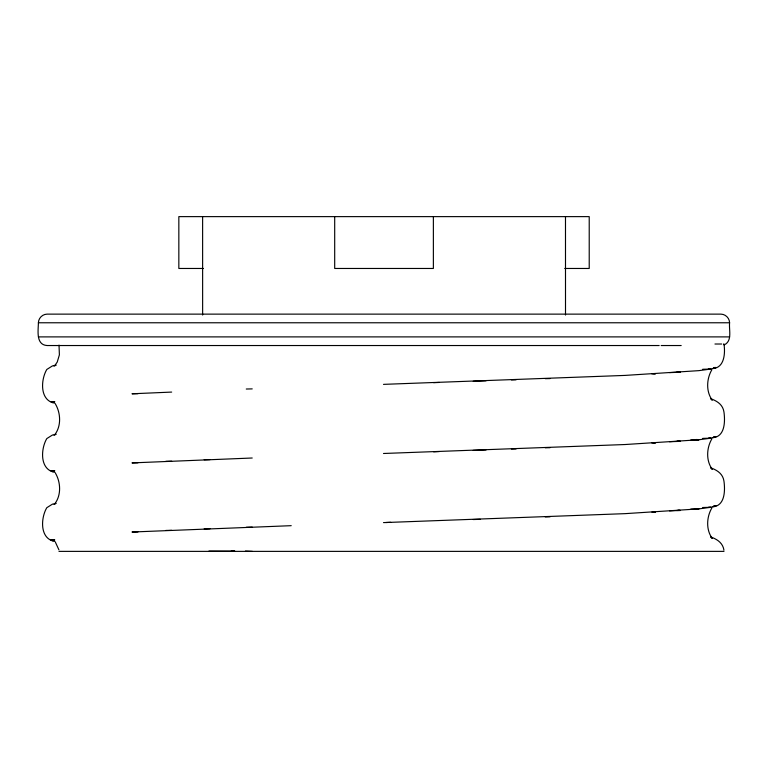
<?xml version="1.0" encoding="UTF-8"?>
<svg xmlns="http://www.w3.org/2000/svg" width="768" height="768" viewBox="0 0 768 768"><rect width="100%" height="100%" fill="white"/><g stroke="black" fill="none" stroke-linecap="round" stroke-linejoin="round"><path stroke-width="1.15" d="M659.174 345.533L47.04 345.533C35.654 344.794 38.304 330.394 38.4 322.771C38.486 318.144 42.413 314.218 47.04 314.131L720.96 314.131C725.587 314.218 729.514 318.144 729.6 322.771C728.774 329.971 732.672 341.011 724.138 344.928M711.83 369.792C706.541 378.835 705.859 391.594 712.301 400.234L710.688 398.65C716.832 400.963 722.765 404.342 723.946 411.926C725.213 421.085 725.203 436.714 712.81 437.722M711.83 438.912C706.541 447.955 705.859 460.714 712.301 469.354L710.688 467.77C716.832 470.083 722.765 473.462 723.946 481.046C725.213 490.205 725.203 505.834 712.81 506.842M711.83 508.032C706.541 517.075 705.859 529.834 712.301 538.474L710.688 536.89C716.832 539.203 722.765 542.582 723.946 550.166M54.96 365.347L57.235 362.064L59.386 354.864L59.021 345.101M54.96 434.467C61.411 425.827 60.72 413.069 55.43 404.026M54.96 503.587C61.411 494.947 60.72 482.189 55.43 473.146M54.096 366.163L56.122 365.107L52.397 365.933L46.8 369.466C41.011 379.2 39.542 398.832 53.021 402.835M54.096 435.283L56.122 434.227L52.397 435.053L46.8 438.586C41.011 448.32 39.542 467.952 53.021 471.955M54.096 504.403L56.122 503.347L52.397 504.173L46.8 507.706C41.011 517.44 39.542 537.072 53.021 541.075M712.81 368.602C724.666 367.709 725.318 352.944 723.994 344.016L723.514 344.016M383.501 453.485L625.104 444.528L698.813 439.766L710.87 438.182L716.141 436.598L713.77 436.666M383.501 522.605L625.104 513.648L698.813 508.886L710.87 507.302L716.141 505.718L713.77 505.786M383.501 384.365L625.104 375.408L698.813 370.646L710.87 369.062L716.141 367.478L713.77 367.546M252.221 458.006L131.981 462.902L137.952 462.797M291.216 525.677L131.981 532.022L137.952 531.917M486.058 380.832L473.232 381.293M486.058 449.952L473.232 450.413M433.632 382.685L439.354 382.445M433.642 451.805L439.354 451.565M385.872 522.509L390.662 522.326M669.514 372.614L680.227 372.24L677.962 372.019M669.514 441.734L680.227 441.35L677.962 441.139M669.514 510.854L680.227 510.47L677.962 510.259M473.232 519.533L480.365 519.331M54.97 403.296L51.12 401.712L54.662 401.616M690.758 439.978L698.813 439.766L696.576 439.459M54.97 472.416L51.12 470.832L54.662 470.736M690.758 509.098L698.813 508.886L696.576 508.579M54.97 541.536L51.12 539.952L54.662 539.856M702.672 369.274L710.87 369.062L708.538 369.024M702.672 438.394L710.87 438.182L708.538 438.144M702.672 507.514L710.87 507.302L708.538 507.264M246.278 389.021L252.221 388.886M246.278 527.261L252.221 527.126M545.28 378.672L550.061 378.576M511.402 379.93L516.077 379.834M171.667 392.083L131.981 393.782L137.952 393.677M545.28 447.792L550.061 447.696M511.402 449.05L516.077 448.954M204.192 459.734L210.038 459.61M165.821 461.318L171.667 461.203M545.28 516.912L550.061 516.816M204.192 528.854L210.038 528.73M165.821 530.438L171.667 530.323M651.926 373.882L655.478 373.824L653.414 373.661M651.926 443.002L655.478 442.944L653.414 442.781M651.926 512.112L655.478 512.064L653.414 511.891M676.666 372.25L680.227 372.24M676.666 441.37L680.227 441.35M676.666 510.49L680.227 510.47M203.376 268.464L178.838 268.464L178.838 216.624L589.219 216.624L589.219 268.464L564.72 268.464M38.4 322.771L729.6 322.771M38.4 336.893L729.6 336.893M714.96 344.016L721.67 344.016M661.181 345.533L681.187 345.533M58.982 551.376L723.994 551.376M696.48 439.757L698.813 439.766M696.48 508.877L698.813 508.886M208.944 551.05L234.826 551.146L231.254 551.05M51.12 401.712L54.653 401.779M51.12 470.832L54.653 470.899M51.12 539.952L54.653 540.019M245.453 551.04L252.403 551.376M55.43 542.266L58.925 549.84M565.488 216.624L565.507 315.043M433.373 216.624L433.373 268.464L334.694 268.464L334.694 216.624M202.618 216.624L202.637 315.043"/></g></svg>
